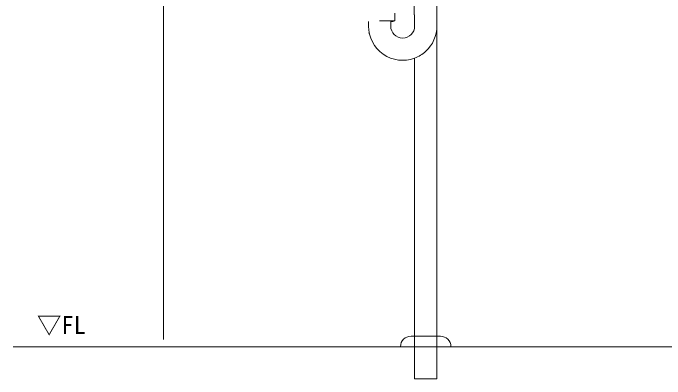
# Model space of a CAD drawing. Units: millimetres, scale not verified. Extents: x -749335 to 2004, y -1439 to 92633.
# Drawn here: x -2061 to -1131, y -747 to -225 of the extents above; entities that cross this region are included whole.
import ezdxf
from ezdxf.enums import TextEntityAlignment as Align

# ---------------------------------------------------------------- set-up
doc = ezdxf.new("R2010")
doc.units = ezdxf.units.MM
doc.header["$LTSCALE"] = 10
doc.layers.add('2-1_什器図', color=7, linetype='Continuous', lineweight=15)
doc.styles.add('ＭＳ ゴシック', font='')
doc.styles.get('ＭＳ ゴシック').set_extended_font_data('MS Gothic')

msp = doc.modelspace()

# ---------------------------------------------------------------- linework, layer by layer
at = {"layer": '2-1_什器図', "color": 4, "lineweight": 9}
msp.add_line((-1846.46, -174.91), (-1846.46, -690.52), dxfattribs=at)
at = {"layer": '2-1_什器図'}
for p, q in [((-1488.51, -184.03), (-1488.51, -227.46)), ((-1456.35, -185.54), (-1456.35, -227.46)), ((-1516.54, -225.1), (-1516.54, -235.62)), ((-1488.1, -227.46), (-1488.1, -243.65)), ((-1456.35, -243.65), (-1456.35, -227.46)), ((-1553.92, -243.65), (-1553.92, -237.26)), ((-1538.04, -236.36), (-1518.16, -236.36)), ((-1522.17, -243.65), (-1522.17, -237.26)), ((-1456.35, -657.82), (-1456.35, -243.65)), ((-1488.1, -289.37), (-1488.1, -657.82)), ((-1488.1, -657.82), (-1488.1, -688.59)), ((-1456.35, -689.82), (-1456.35, -657.82)), ((-1488.1, -667.44), (-1488.1, -746.65)), ((-1456.35, -746.65), (-1456.35, -667.44)), ((-2060.97, -700.69), (-360.09, -700.69)), ((-1456.35, -746.65), (-1488.1, -746.65))]:
    msp.add_line(p, q, dxfattribs=at)
at = {"layer": '2-1_什器図', "lineweight": 18}
for p, q in [((-1472.23, -685.69), (-1493.23, -685.69)), ((-1456.35, -685.69), (-1472.23, -685.69)), ((-1451.23, -685.69), (-1456.35, -685.69)), ((-1472.23, -700.69), (-1508.23, -700.69)), ((-1456.35, -700.69), (-1472.23, -700.69)), ((-1436.23, -700.69), (-1456.35, -700.69))]:
    msp.add_line(p, q, dxfattribs=at)
at = {"layer": '2-1_什器図'}
msp.add_lwpolyline([(-1522.17, -237.26), (-1519.06, -237.26), (-1518.16, -236.36), (-1517.29, -236.36)], dxfattribs=at)
for centre, radius, start, end in [((-1522.46, -230.36), 7.92, 310.75367, 318.36973), ((-1505.13, -243.65), 48.78, 180, 290.43688), ((-1505.13, -243.65), 17.03, 180, 0), ((-1505.13, -243.65), 48.78, 312.42213, 0), ((-1550.58, -248.32), 6, 240.01207, 247.89722), ((-1505.13, -243.65), 48.78, 290.43688, 312.42213)]:
    msp.add_arc(centre, radius, start, end, dxfattribs=at)
at = {"layer": '2-1_什器図', "lineweight": 18}
for centre, start, end in [((-1493.23, -700.69), 90, 180), ((-1451.23, -700.69), 0, 90)]:
    msp.add_arc(centre, 15, start, end, dxfattribs=at)

# ---------------------------------------------------------------- texts
at = {"layer": '2-1_什器図', "style": 'ＭＳ ゴシック'}
msp.add_text('▽FL', height=25.66, dxfattribs=at).set_placement((-2026.97, -690.32), align=Align.BOTTOM_LEFT)

doc.saveas('drawing.dxf')
